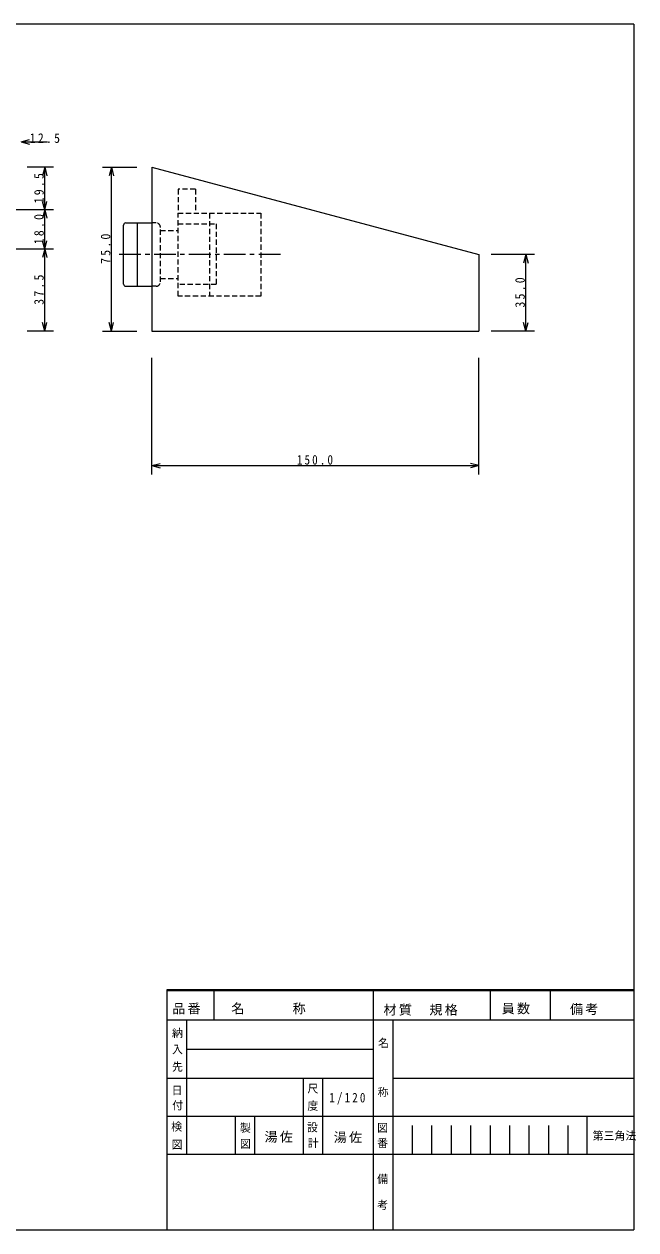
# Model space of a CAD drawing. Units: millimetres, scale not verified. Extents: x -404 to 397, y -274 to 279.
# Drawn here: x 117 to 397, y -274 to 279 of the extents above; entities that cross this region are included whole.
import ezdxf
from ezdxf.enums import TextEntityAlignment as Align

# ---------------------------------------------------------------- set-up
doc = ezdxf.new("R2010")
doc.units = ezdxf.units.MM
doc.header["$LTSCALE"] = 2
doc.linetypes.add('CHAIN1', pattern=[8, 5, -1, 1, -1])
doc.linetypes.add('DASHED1', pattern=[1.8, 1.2, -0.6])
for name, color, linetype, lineweight in [('0-1_外形1', 3, 'Continuous', 25), ('0-9_中心線', 4, 'CHAIN1', 9), ('0-A_寸法文字', 1, 'Continuous', 9)]:
    doc.layers.add(name, color=color, linetype=linetype, lineweight=lineweight)
doc.styles.add('ＭＳ ゴシック', font='')
doc.styles.get('ＭＳ ゴシック').set_extended_font_data('MS Gothic')

msp = doc.modelspace()

# ---------------------------------------------------------------- linework, layer by layer
at = {"layer": '0-1_外形1', "color": 5}
for p, q in [((396.261, 278.924), (-404.363, 278.924)), ((396.261, 278.924), (396.261, -273.543)), ((182.061, -163.571), (182.061, -273.543)), ((396.261, -163.571), (182.061, -163.571))]:
    msp.add_line(p, q, dxfattribs=at)
at = {"layer": '0-1_外形1'}
for p, q in [((175.119, 213.309), (175.119, 138.309)), ((162.119, 159.809), (162.119, 186.809)), ((163.119, 187.809), (175.119, 187.809)), ((168.304, 187.809), (168.304, 158.809)), ((163.119, 158.809), (175.119, 158.809)), ((175.119, 138.309), (325.119, 138.309)), ((396.261, -164.055), (182.061, -164.055)), ((203.481, -163.571), (203.481, -177.443)), ((276.666, -164.055), (276.666, -273.543)), ((330.216, -163.571), (330.216, -177.443)), ((357.883, -163.571), (357.883, -177.443)), ((396.261, -177.443), (182.061, -177.443)), ((190.986, -177.443), (190.986, -239.025)), ((285.591, -177.443), (285.591, -273.543)), ((276.666, -190.83), (190.986, -190.83)), ((276.666, -204.218), (182.061, -204.218)), ((244.536, -204.218), (244.536, -239.025)), ((253.461, -204.218), (253.461, -239.025)), ((396.261, -204.218), (285.591, -204.218)), ((396.261, -221.622), (182.061, -221.622)), ((213.298, -221.622), (213.298, -239.025)), ((222.223, -221.622), (222.223, -239.025)), ((294.516, -225.71), (294.516, -239.025)), ((303.441, -225.71), (303.441, -239.025)), ((312.366, -225.71), (312.366, -239.025)), ((321.291, -225.71), (321.291, -239.025)), ((330.216, -225.71), (330.216, -239.025)), ((339.141, -225.71), (339.141, -239.025)), ((348.066, -225.71), (348.066, -239.025)), ((356.991, -225.71), (356.991, -239.025)), ((365.916, -225.71), (365.916, -239.025)), ((374.841, -239.025), (374.841, -221.589)), ((396.261, -239.025), (182.061, -239.025))]:
    msp.add_line(p, q, dxfattribs=at)
at = {"layer": '0-1_外形1', "color": 4, "linetype": 'DASHED1', "lineweight": 9}
for p, q in [((187.119, 203.309), (187.119, 192.309)), ((195.119, 203.309), (187.119, 203.309)), ((195.119, 203.309), (195.119, 192.309)), ((201.503, 192.309), (201.503, 154.309)), ((177.037, 187.809), (175.119, 187.809)), ((179.037, 160.809), (179.037, 185.809)), ((179.037, 184.309), (187.119, 184.309)), ((187.119, 187.39), (204.678, 187.39)), ((204.678, 187.39), (204.678, 159.644)), ((179.037, 162.309), (187.119, 162.309)), ((177.037, 158.809), (175.119, 158.809)), ((204.678, 159.644), (187.119, 159.644))]:
    msp.add_line(p, q, dxfattribs=at)
at = {"layer": '0-1_外形1', "color": 5}
msp.add_lwpolyline([(-404.363, 278.924), (-404.363, -273.543), (396.261, -273.543)], dxfattribs=at)
at = {"layer": '0-1_外形1'}
msp.add_lwpolyline([(175.119, 213.309), (325.119, 173.309), (325.119, 138.309)], dxfattribs=at)
at = {"layer": '0-1_外形1', "color": 4, "linetype": 'DASHED1', "lineweight": 9}
msp.add_lwpolyline([(187.119, 192.309), (225.119, 192.309), (225.119, 154.309), (187.119, 154.309)], close=True, dxfattribs=at)
at = {"layer": '0-1_外形1'}
for centre, start, end in [((163.119, 186.809), 90, 180), ((163.119, 159.809), 180, 270)]:
    msp.add_arc(centre, 1, start, end, dxfattribs=at)
at = {"layer": '0-1_外形1', "color": 4, "linetype": 'DASHED1', "lineweight": 9}
for centre, start, end in [((177.037, 185.809), 0, 90), ((177.037, 160.809), 270, 0)]:
    msp.add_arc(centre, 2, start, end, dxfattribs=at)
at = {"layer": '0-9_中心線'}
msp.add_line((234.115, 173.309), (158.33, 173.309), dxfattribs=at)
at = {"layer": '0-A_寸法文字'}
for p, q in [((115.119, 224.962), (118.982, 225.998)), ((115.119, 224.962), (127.276, 224.962)), ((115.119, 224.962), (118.982, 223.927)), ((129.985, 213.309), (117.91, 213.309)), ((125.985, 213.309), (124.95, 209.446)), ((125.985, 193.809), (125.985, 213.309)), ((125.985, 213.309), (127.021, 209.446)), ((152.555, 213.309), (168.202, 213.309)), ((156.555, 213.309), (155.52, 209.446)), ((156.555, 138.309), (156.555, 213.309)), ((156.555, 213.309), (157.59, 209.446)), ((129.985, 193.809), (104.232, 193.809)), ((125.985, 193.809), (124.95, 197.673)), ((125.985, 193.809), (124.95, 189.946)), ((125.985, 193.809), (127.021, 197.673)), ((125.985, 175.809), (125.985, 193.809)), ((125.985, 193.809), (127.021, 189.946)), ((125.985, 175.809), (124.95, 179.673)), ((125.985, 175.809), (127.021, 179.673)), ((129.985, 175.809), (105.291, 175.809)), ((125.985, 175.809), (124.95, 171.946)), ((125.985, 138.309), (125.985, 175.809)), ((125.985, 175.809), (127.021, 171.946)), ((350.638, 173.309), (330.798, 173.309)), ((346.638, 173.309), (345.603, 169.446)), ((346.638, 138.309), (346.638, 173.309)), ((346.638, 173.309), (347.673, 169.446)), ((129.985, 138.309), (117.91, 138.309)), ((125.985, 138.309), (124.95, 142.173)), ((125.985, 138.309), (127.021, 142.173)), ((152.555, 138.309), (168.202, 138.309)), ((156.555, 138.309), (155.52, 142.173)), ((156.555, 138.309), (157.59, 142.173)), ((350.638, 138.309), (330.798, 138.309)), ((346.638, 138.309), (345.603, 142.173)), ((346.638, 138.309), (347.673, 142.173)), ((175.119, 72.637), (175.119, 125.992)), ((325.119, 72.637), (325.119, 125.992)), ((175.119, 76.637), (178.982, 77.672)), ((325.119, 76.637), (321.255, 77.672)), ((175.119, 76.637), (325.119, 76.637)), ((175.119, 76.637), (178.982, 75.602)), ((325.119, 76.637), (321.255, 75.602))]:
    msp.add_line(p, q, dxfattribs=at)

# ---------------------------------------------------------------- texts
at = {"layer": '0-1_外形1', "style": 'ＭＳ ゴシック'}
for s, p in [('納', (184.353, -186.377)), ('名', (278.876, -190.896)), ('入', (184.353, -193.796)), ('先', (184.353, -201.765)), ('日', (184.17, -212.573)), ('尺', (246.453, -211.779)), ('称', (278.693, -213.428)), ('付', (184.445, -219.442)), ('度', (246.453, -219.656)), ('検', (183.987, -229.181)), ('製', (215.494, -229.731)), ('設', (246.269, -229.548)), ('図', (278.449, -229.731)), ('図', (215.494, -237.058)), ('計', (246.636, -236.692)), ('番', (278.449, -236.692)), ('第三角法', (377.304, -233.349)), ('図', (184.17, -237.425)), ('備', (278.449, -253.179)), ('考', (278.449, -265.085))]:
    msp.add_text(s, height=3.666, dxfattribs=at).set_placement(p, align=Align.BOTTOM_LEFT)
at = {"layer": '0-1_外形1', "char_height": 4.399, "attachment_point": 7, "style": 'ＭＳ ゴシック'}
for s, insert in [('\\T1.17;品番', (184.443, -174.817)), ('\\T1.17;名\u3000\u3000\u3000称', (211.581, -174.817)), ('\\T1.17;材質\u3000規格', (281.374, -175.366)), ('\\T1.17;員数', (335.57, -174.817)), ('\\T1.17;備考', (366.895, -175.092)), ('\\T1.38;\\W0.85;1/120', (256.488, -216.202)), ('\\T1.17;湯佐', (226.791, -233.579)), ('\\T1.17;湯佐', (258.533, -233.811))]:
    msp.add_mtext(s, dxfattribs=dict(at, insert=insert))
at = {"layer": '0-A_寸法文字', "color": 7, "char_height": 4.399, "attachment_point": 7, "style": 'ＭＳ ゴシック'}
for s, insert in [('\\T1.38;\\W0.9;12.5', (119.132, 224.436)), ('\\T1.38;\\W0.85;150.0', (241.619, 77.037))]:
    msp.add_mtext(s, dxfattribs=dict(at, insert=insert))
at = {"layer": '0-A_寸法文字', "color": 7, "char_height": 4.399, "attachment_point": 7, "rotation": 90, "style": 'ＭＳ ゴシック'}
for s, insert in [('\\T1.38;\\W0.9;19.5', (125.585, 196.809)), ('\\T1.38;\\W0.9;18.0', (125.585, 178.059)), ('\\T1.38;\\W0.9;75.0', (156.155, 169.059)), ('\\T1.38;\\W0.9;37.5', (125.585, 150.309)), ('\\T1.38;\\W0.9;35.0', (346.238, 149.059))]:
    msp.add_mtext(s, dxfattribs=dict(at, insert=insert))

doc.saveas('drawing.dxf')
